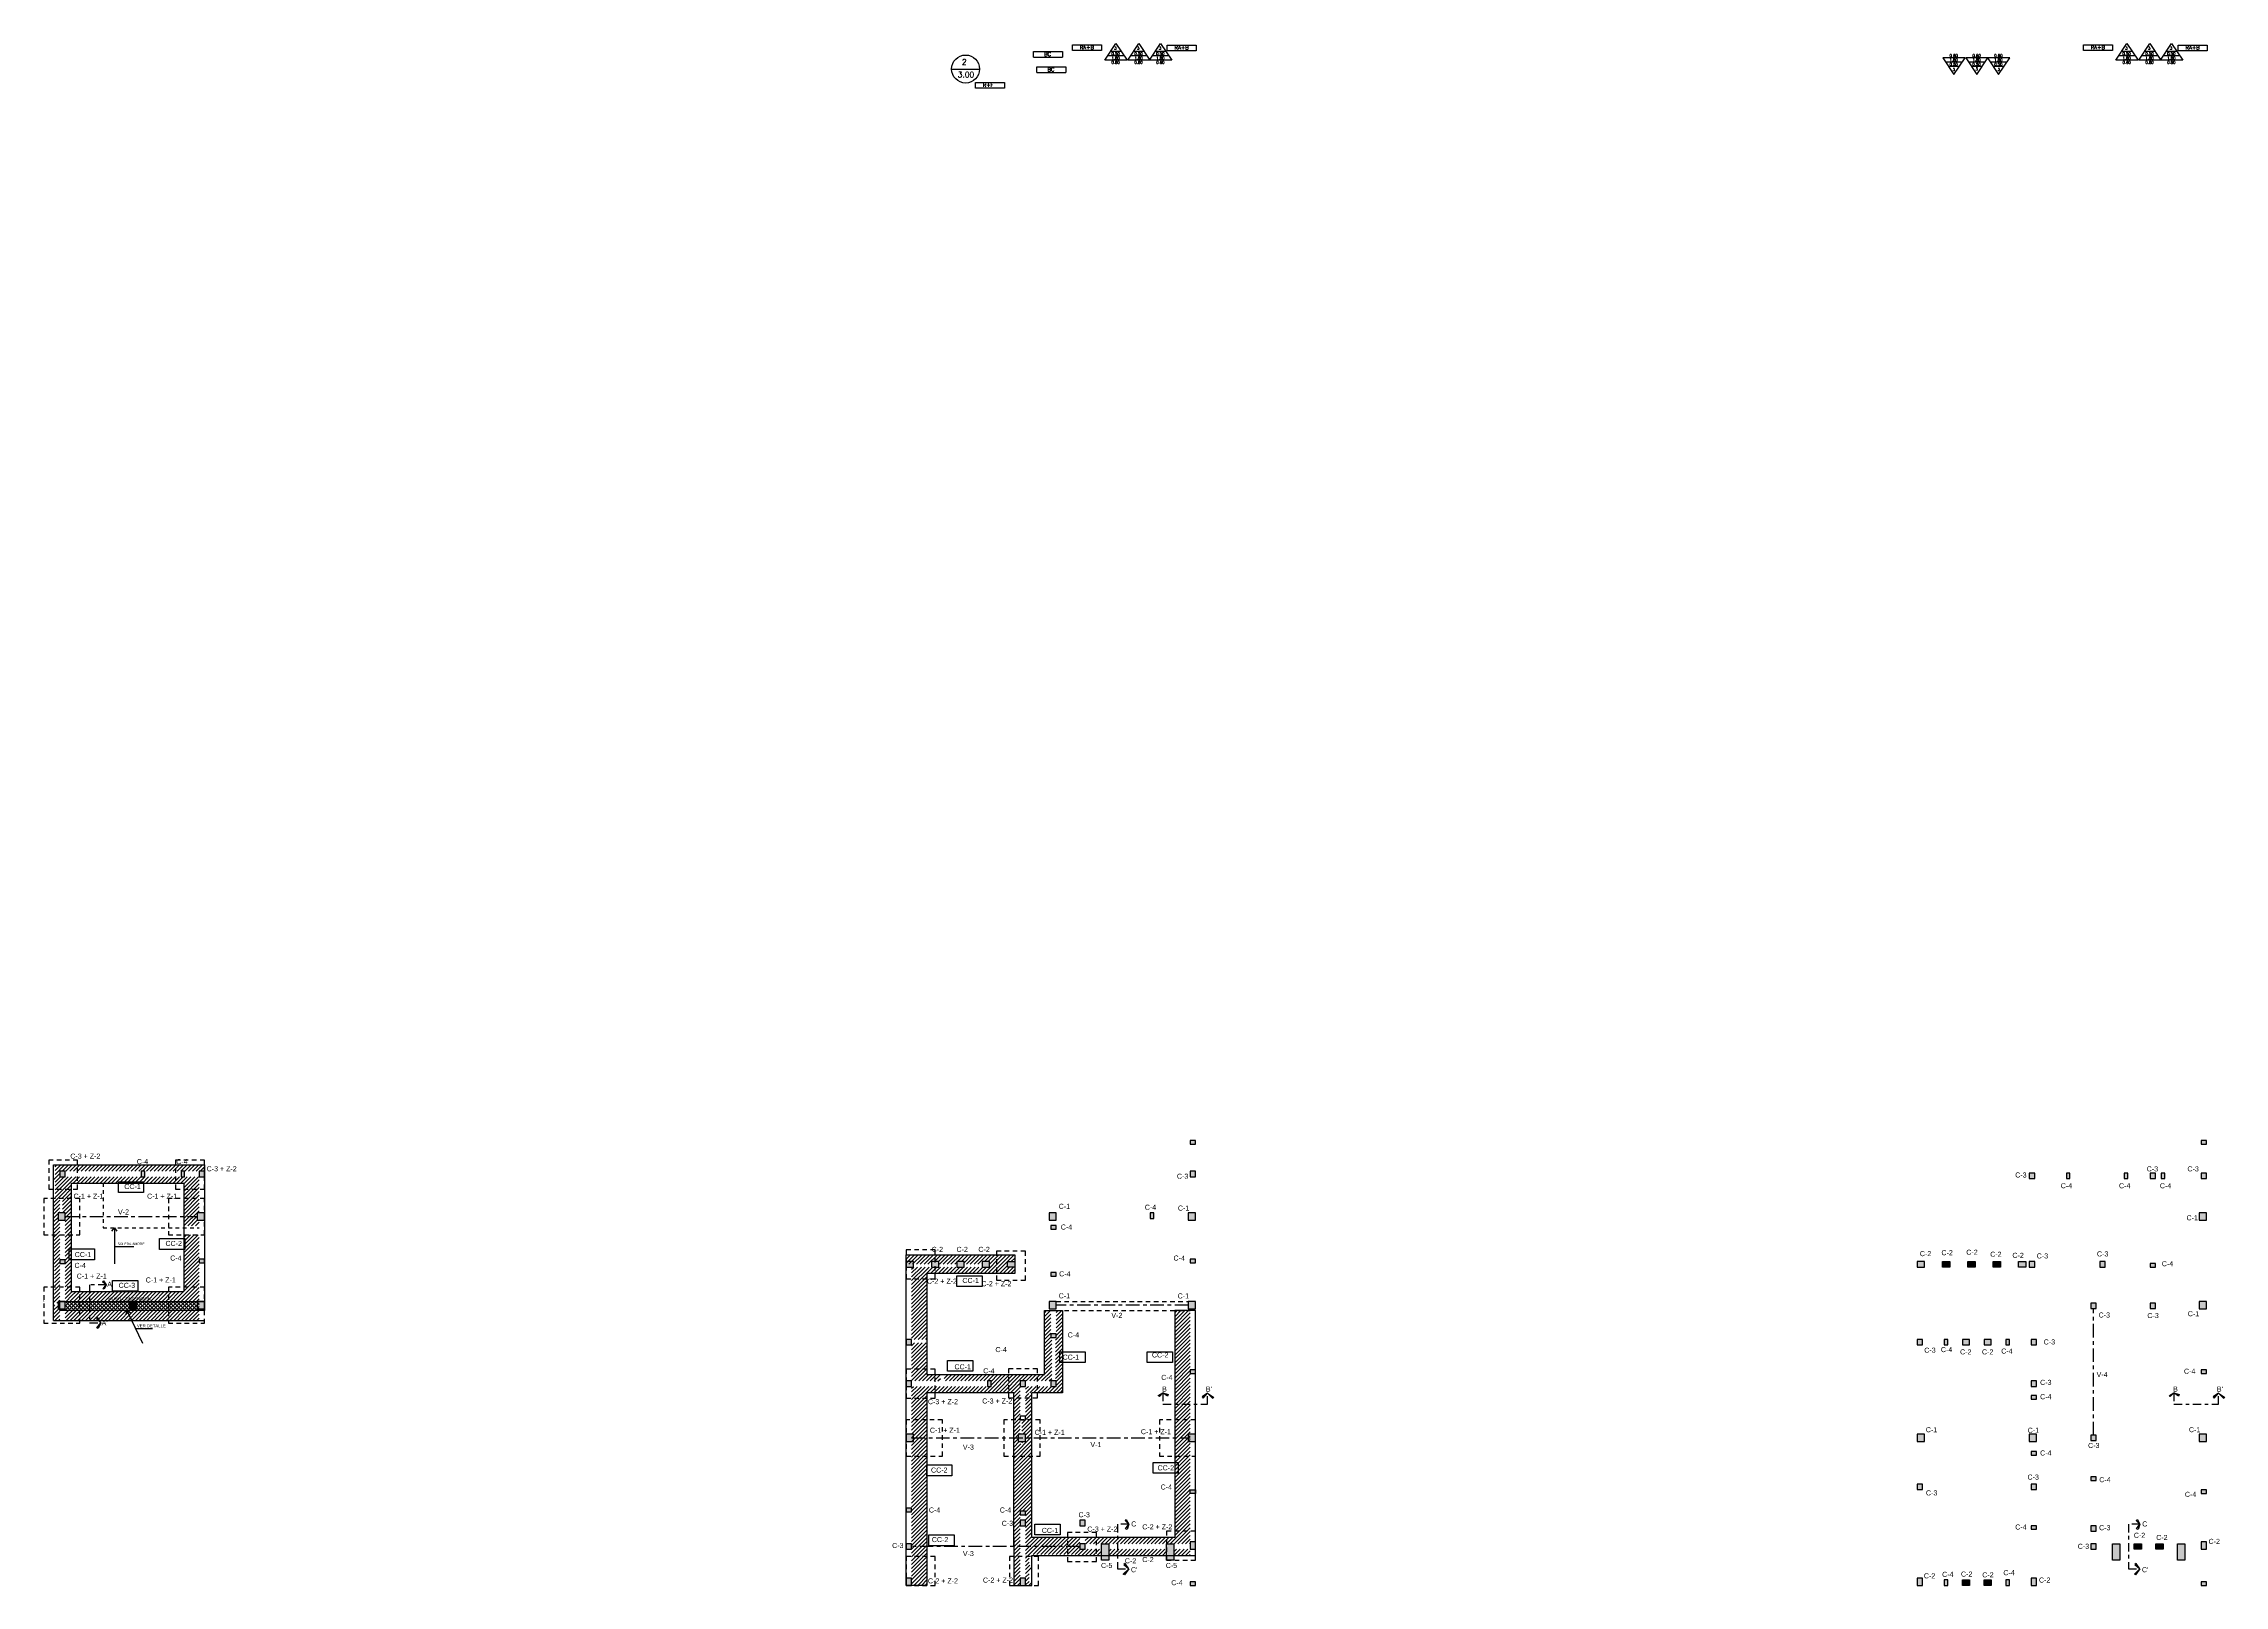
# Model space of a CAD drawing. Header units: inches. Extents: x -9 to 337, y -247 to 209.
# Drawn here: x 5.1 to 65.4, y -70 to -27.4 of the extents above; entities that cross this region are included whole.
import ezdxf
from ezdxf.enums import TextEntityAlignment as Align

# ---------------------------------------------------------------- set-up
doc = ezdxf.new("R2010")
doc.units = ezdxf.units.IN
doc.header["$MEASUREMENT"] = 0
doc.linetypes.add('CENTER2', pattern=[1.125, 0.75, -0.125, 0.125, -0.125])
doc.linetypes.add('DASHED2', pattern=[0.375, 0.25, -0.125])
doc.layers.add('ACABAD_LOCALS', color=1, linetype='Continuous')
doc.layers.add('TEXTS', color=1, linetype='Continuous')
doc.styles.add('MONOTXT4', font='monotxt4.shx')
doc.styles.add('NT_75', font='romans.shx', dxfattribs={"height": 0.152})
doc.styles.get("Standard").update_dxf_attribs({"font": 'arial.ttf'})
doc.dimstyles.new('E100', dxfattribs={"dimtxt": 0.15, "dimasz": 0.2, "dimexe": 0.15, "dimexo": 0.02, "dimgap": 0.09, "dimtad": 1, "dimzin": 0, "dimdsep": 46, "dimtxsty": 'MONOTXT4', "dimblk": 'DOTSMALL', "dimcen": 0.01, "dimdle": 0.15, "dimclrd": 1, "dimclre": 1, "dimclrt": 2, "dimadec": 0, "dimazin": 0, "dimtfac": 1, "dimtofl": 0, "dimtmove": 1, "dimatfit": 1, "dimldrblk": 'OPEN90', "dimfxl": 1, "dimtolj": 1, "dimtzin": 0, "dimarcsym": 0})

# ---------------------------------------------------------------- blocks, each defined once
blk = doc.blocks.new('_DotSmall')
at = {"color": 0, "linetype": 'ByBlock', "const_width": 0.5}
blk.add_lwpolyline([(-0.0625, 0, 1), (0.0625, 0, 1)], format="xyb", close=True, dxfattribs=at)

msp = doc.modelspace()

# ---------------------------------------------------------------- hatches: boundary and pattern name
h = msp.add_hatch(color=256)
h.dxf.hatch_style = 1
h.paths.add_polyline_path([(29.169, -61.04), (28.969, -61.04), (28.969, -61.19), (29.169, -61.19)])
h.paths.add_polyline_path([(31.769, -61.04), (31.969, -61.04), (31.969, -61.19), (31.769, -61.19)])
h.paths.add_polyline_path([(32.919, -59.895), (33.119, -59.895), (33.119, -59.695), (32.919, -59.695)])
h.paths.add_polyline_path([(32.969, -60.145), (33.119, -60.145), (33.119, -60.045), (32.969, -60.045)])
h.paths.add_polyline_path([(35.819, -59.845), (35.819, -59.695), (35.719, -59.695), (35.719, -59.845)])
h.paths.add_polyline_path([(36.769, -59.895), (36.969, -59.895), (36.969, -59.695), (36.769, -59.695)])
h.paths.add_polyline_path([(36.819, -58.695), (36.969, -58.695), (36.969, -58.545), (36.819, -58.545)])
h.paths.add_polyline_path([(36.819, -57.695), (36.819, -57.795), (36.969, -57.795), (36.969, -57.695)])
h.paths.add_polyline_path([(36.819, -61.07), (36.969, -61.07), (36.969, -60.97), (36.819, -60.97)])
h.paths.add_polyline_path([(36.769, -62.345), (36.969, -62.345), (36.969, -62.145), (36.769, -62.145)])
h.paths.add_polyline_path([(32.969, -61.445), (33.119, -61.445), (33.119, -61.345), (32.969, -61.345)])
h.paths.add_polyline_path([(32.919, -62.345), (33.119, -62.345), (33.119, -62.145), (32.919, -62.145)])
h.paths.add_polyline_path([(32.969, -63.14), (33.119, -63.14), (33.119, -63.04), (32.969, -63.04)])
h.paths.add_polyline_path([(36.819, -64.13), (36.969, -64.13), (36.969, -64.03), (36.819, -64.03)])
h.paths.add_polyline_path([(28.969, -63.34), (29.119, -63.34), (29.119, -63.19), (28.969, -63.19)])
h.paths.add_polyline_path([(28.969, -64.49), (29.119, -64.49), (29.119, -64.34), (28.969, -64.34)])
h.paths.add_polyline_path([(31.219, -64.34), (31.219, -64.49), (31.319, -64.49), (31.319, -64.34)])
h.paths.add_polyline_path([(32.119, -64.49), (32.269, -64.49), (32.269, -64.34), (32.119, -64.34)])
h.paths.add_polyline_path([(32.969, -64.49), (33.119, -64.49), (33.119, -64.34), (32.969, -64.34)])
h.paths.add_polyline_path([(28.969, -66.015), (29.169, -66.015), (29.169, -65.815), (28.969, -65.815)])
h.paths.add_polyline_path([(32.069, -66.015), (32.269, -66.015), (32.269, -65.815), (32.069, -65.815)])
h.paths.add_polyline_path([(36.769, -66.015), (36.969, -66.015), (36.969, -65.815), (36.769, -65.815)])
h.paths.add_polyline_path([(36.819, -67.352), (36.969, -67.352), (36.969, -67.452), (36.819, -67.452)])
h.paths.add_polyline_path([(32.119, -68.04), (32.269, -68.04), (32.269, -67.94), (32.119, -67.94)])
h.paths.add_polyline_path([(32.119, -68.34), (32.269, -68.34), (32.269, -68.19), (32.119, -68.19)])
h.paths.add_polyline_path([(33.769, -68.34), (33.919, -68.34), (33.919, -68.19), (33.769, -68.19)])
h.paths.add_polyline_path([(33.769, -68.99), (33.919, -68.99), (33.919, -68.84), (33.769, -68.84)])
h.paths.add_polyline_path([(34.569, -69.29), (34.369, -69.29), (34.369, -68.84), (34.569, -68.84)])
h.paths.add_polyline_path([(36.369, -69.29), (36.169, -69.29), (36.169, -68.84), (36.369, -68.84)])
h.paths.add_polyline_path([(36.819, -68.99), (36.969, -68.99), (36.969, -68.79), (36.819, -68.79)])
h.paths.add_polyline_path([(36.819, -69.99), (36.969, -69.99), (36.969, -69.89), (36.819, -69.89)])
h.paths.add_polyline_path([(32.119, -69.99), (32.269, -69.99), (32.269, -69.79), (32.119, -69.79)])
h.paths.add_polyline_path([(28.969, -69.99), (29.119, -69.99), (29.119, -69.79), (28.969, -69.79)])
h.paths.add_polyline_path([(28.969, -68.99), (29.119, -68.99), (29.119, -68.84), (28.969, -68.84)])
h.paths.add_polyline_path([(28.969, -67.956), (29.119, -67.956), (29.119, -67.856), (28.969, -67.856)])
h = msp.add_hatch(color=256)
h.dxf.hatch_style = 1
h.paths.add_polyline_path([(60.026, -58.745), (60.176, -58.745), (60.176, -58.595), (60.026, -58.595)])
h.paths.add_polyline_path([(61.051, -58.745), (61.151, -58.745), (61.151, -58.595), (61.051, -58.595)])
h.paths.add_polyline_path([(62.651, -58.745), (62.751, -58.745), (62.751, -58.595), (62.651, -58.595)])
h.paths.add_polyline_path([(63.367, -58.745), (63.517, -58.745), (63.517, -58.595), (63.367, -58.595)])
h.paths.add_polyline_path([(63.676, -58.745), (63.776, -58.745), (63.776, -58.595), (63.676, -58.595)])
h.paths.add_polyline_path([(64.776, -58.745), (64.926, -58.745), (64.926, -58.595), (64.776, -58.595)])
h.paths.add_polyline_path([(64.726, -59.895), (64.926, -59.895), (64.926, -59.695), (64.726, -59.695)])
h.paths.add_polyline_path([(64.776, -57.695), (64.776, -57.795), (64.926, -57.795), (64.926, -57.695)])
h.paths.add_polyline_path([(60.026, -61.19), (60.176, -61.19), (60.176, -61.04), (60.026, -61.04)])
h.paths.add_polyline_path([(59.726, -61.04), (59.926, -61.04), (59.926, -61.19), (59.726, -61.19)])
h.paths.add_polyline_path([(61.976, -61.19), (62.126, -61.19), (62.126, -61.04), (61.976, -61.04)])
h.paths.add_polyline_path([(63.517, -61.19), (63.517, -61.09), (63.367, -61.09), (63.367, -61.19)])
h.paths.add_polyline_path([(64.726, -62.345), (64.926, -62.345), (64.926, -62.145), (64.726, -62.145)])
h.paths.add_polyline_path([(63.367, -62.34), (63.517, -62.34), (63.517, -62.19), (63.367, -62.19)])
h.paths.add_polyline_path([(61.726, -62.34), (61.876, -62.34), (61.876, -62.19), (61.726, -62.19)])
h.paths.add_polyline_path([(64.926, -64.13), (64.926, -64.03), (64.776, -64.03), (64.776, -64.13)])
h.paths.add_polyline_path([(64.726, -66.015), (64.926, -66.015), (64.926, -65.815), (64.726, -65.815)])
h.paths.add_polyline_path([(61.726, -65.99), (61.876, -65.99), (61.876, -65.84), (61.726, -65.84)])
h.paths.add_polyline_path([(60.026, -66.015), (60.226, -66.015), (60.226, -65.815), (60.026, -65.815)])
h.paths.add_polyline_path([(60.226, -66.39), (60.226, -66.29), (60.076, -66.29), (60.076, -66.39)])
h.paths.add_polyline_path([(56.926, -66.015), (57.126, -66.015), (57.126, -65.815), (56.926, -65.815)])
h.paths.add_polyline_path([(60.226, -64.84), (60.226, -64.74), (60.076, -64.74), (60.076, -64.84)])
h.paths.add_polyline_path([(60.076, -64.49), (60.226, -64.49), (60.226, -64.34), (60.076, -64.34)])
h.paths.add_polyline_path([(60.076, -63.34), (60.226, -63.34), (60.226, -63.19), (60.076, -63.19)])
h.paths.add_polyline_path([(59.376, -63.34), (59.476, -63.34), (59.476, -63.19), (59.376, -63.19)])
h.paths.add_polyline_path([(58.976, -63.19), (58.776, -63.19), (58.776, -63.34), (58.976, -63.34)])
h.paths.add_polyline_path([(58.376, -63.19), (58.176, -63.19), (58.176, -63.34), (58.376, -63.34)])
h.paths.add_polyline_path([(57.676, -63.34), (57.776, -63.34), (57.776, -63.19), (57.676, -63.19)])
h.paths.add_polyline_path([(56.926, -63.34), (57.076, -63.34), (57.076, -63.19), (56.926, -63.19)])
h.paths.add_polyline_path([(57.126, -61.04), (56.926, -61.04), (56.926, -61.19), (57.126, -61.19)])
h.paths.add_polyline_path([(56.926, -67.34), (57.076, -67.34), (57.076, -67.19), (56.926, -67.19)])
h.paths.add_polyline_path([(60.076, -67.34), (60.226, -67.34), (60.226, -67.19), (60.076, -67.19)])
h.paths.add_polyline_path([(61.876, -67.09), (61.876, -66.99), (61.726, -66.99), (61.726, -67.09)])
h.paths.add_polyline_path([(60.226, -68.44), (60.226, -68.34), (60.076, -68.34), (60.076, -68.44)])
h.paths.add_polyline_path([(61.726, -68.49), (61.876, -68.49), (61.876, -68.34), (61.726, -68.34)])
h.paths.add_polyline_path([(56.926, -69.99), (57.076, -69.99), (57.076, -69.79), (56.926, -69.79)])
h.paths.add_polyline_path([(57.676, -69.99), (57.776, -69.99), (57.776, -69.84), (57.676, -69.84)])
h.paths.add_polyline_path([(59.376, -69.99), (59.476, -69.99), (59.476, -69.84), (59.376, -69.84)])
h.paths.add_polyline_path([(60.076, -69.99), (60.226, -69.99), (60.226, -69.79), (60.076, -69.79)])
h.paths.add_polyline_path([(61.726, -68.99), (61.876, -68.99), (61.876, -68.84), (61.726, -68.84)])
h.paths.add_polyline_path([(62.526, -69.29), (62.326, -69.29), (62.326, -68.84), (62.526, -68.84)])
h.paths.add_polyline_path([(64.326, -69.29), (64.126, -69.29), (64.126, -68.84), (64.326, -68.84)])
h.paths.add_polyline_path([(64.926, -69.99), (64.926, -69.89), (64.776, -69.89), (64.776, -69.99)])
h.paths.add_polyline_path([(64.776, -68.99), (64.926, -68.99), (64.926, -68.79), (64.776, -68.79)])
h.paths.add_polyline_path([(64.926, -67.452), (64.926, -67.352), (64.776, -67.352), (64.776, -67.452)])
h = msp.add_hatch()
h.set_pattern_fill('ANSI31', color=8, scale=0.6)
h.paths.add_polyline_path([(5.641, -58.695), (5.566, -58.695), (5.566, -59.296), (5.641, -59.296)])
h.paths.add_polyline_path([(5.891, -60.296), (5.716, -60.296), (5.716, -60.995), (5.716, -62.144), (5.891, -62.144)])
h.paths.add_polyline_path([(5.891, -59.795), (5.716, -59.795), (5.716, -60.296), (5.891, -60.296)])
h.paths.add_polyline_path([(5.891, -59.296), (5.641, -59.296), (5.641, -59.695), (5.716, -59.695), (5.716, -59.795), (5.891, -59.795)])
h.paths.add_polyline_path([(5.891, -58.87), (8.991, -58.87), (8.991, -59.296), (9.416, -59.296), (9.416, -58.695), (8.916, -58.695), (7.916, -58.695), (5.641, -58.695), (5.641, -59.296), (5.891, -59.296)])
h.paths.add_polyline_path([(9.416, -59.296), (8.991, -59.296), (8.991, -59.795), (9.366, -59.795), (9.366, -59.695), (9.416, -59.695)])
h.paths.add_polyline_path([(9.366, -59.795), (8.991, -59.795), (8.991, -60.052), (9.416, -60.052), (9.416, -59.895), (9.366, -59.895)])
h.paths.add_polyline_path([(9.416, -60.296), (8.991, -60.296), (8.991, -62.144), (9.416, -62.144)])
h.paths.add_polyline_path([(9.566, -58.37), (9.416, -58.37), (9.416, -58.545), (9.566, -58.545)])
h.paths.add_polyline_path([(9.416, -58.37), (5.641, -58.37), (5.641, -58.545), (7.916, -58.545), (8.916, -58.545), (9.416, -58.545)])
h.paths.add_polyline_path([(5.641, -58.37), (5.566, -58.37), (5.566, -58.545), (5.641, -58.545)])
h.paths.add_polyline_path([(5.566, -58.37), (5.435, -58.37), (5.435, -58.707), (5.391, -58.707), (5.391, -58.807), (5.435, -58.807), (5.435, -59.296), (5.566, -59.296), (5.566, -58.695), (5.566, -58.545)])
h.paths.add_polyline_path([(5.566, -59.296), (5.435, -59.296), (5.435, -59.307), (5.391, -59.307), (5.391, -59.407), (5.435, -59.407), (5.435, -59.907), (5.391, -59.907), (5.391, -60.14), (5.566, -60.14), (5.566, -59.895), (5.516, -59.895), (5.516, -59.695), (5.566, -59.695)])
h.paths.add_polyline_path([(5.435, -59.407), (5.391, -59.407), (5.391, -59.907), (5.435, -59.907)], flags=17)
h.paths.add_polyline_path([(5.566, -60.14), (5.391, -60.14), (5.391, -60.296), (5.566, -60.296)])
h.paths.add_polyline_path([(5.566, -60.296), (5.391, -60.296), (5.391, -60.44), (5.566, -60.44)])
h.paths.add_polyline_path([(5.566, -60.44), (5.391, -60.44), (5.391, -60.74), (5.566, -60.74)])
h.paths.add_polyline_path([(5.566, -60.74), (5.391, -60.74), (5.391, -61.04), (5.566, -61.04), (5.566, -60.995)])
h.paths.add_polyline_path([(5.566, -61.04), (5.391, -61.04), (5.391, -61.19), (5.566, -61.19)])
h.paths.add_polyline_path([(5.566, -61.19), (5.416, -61.19), (5.416, -61.34), (5.566, -61.34)])
h.paths.add_polyline_path([(5.566, -61.34), (5.416, -61.34), (5.416, -61.64), (5.566, -61.64)])
h.paths.add_polyline_path([(5.566, -61.64), (5.416, -61.64), (5.416, -61.94), (5.566, -61.94)])
h.paths.add_polyline_path([(5.566, -61.94), (5.416, -61.94), (5.416, -62.19), (5.566, -62.19)])
h.paths.add_polyline_path([(5.119, -62.19), (5.119, -61.94), (5.116, -61.94), (5.116, -62.19)])
h.paths.add_polyline_path([(5.391, -61.94), (5.391, -62.19), (5.416, -62.19), (5.416, -61.94)])
h = msp.add_hatch(color=256)
h.dxf.hatch_style = 1
h.paths.add_polyline_path([(5.566, -58.695), (5.716, -58.695), (5.716, -58.545), (5.566, -58.545)])
h.paths.add_polyline_path([(7.816, -58.695), (7.916, -58.695), (7.916, -58.545), (7.816, -58.545)])
h.paths.add_polyline_path([(8.916, -58.695), (9.016, -58.695), (9.016, -58.545), (8.916, -58.545)])
h.paths.add_polyline_path([(9.416, -58.695), (9.566, -58.695), (9.566, -58.545), (9.416, -58.545)])
h.paths.add_polyline_path([(9.366, -59.895), (9.566, -59.895), (9.566, -59.695), (9.366, -59.695)])
h.paths.add_polyline_path([(5.516, -59.895), (5.716, -59.895), (5.716, -59.695), (5.516, -59.695)])
h.paths.add_polyline_path([(5.566, -60.995), (5.566, -61.095), (5.716, -61.095), (5.716, -60.995)])
h.paths.add_polyline_path([(9.416, -61.07), (9.566, -61.07), (9.566, -60.97), (9.416, -60.97)])
h.paths.add_polyline_path([(5.516, -62.345), (5.716, -62.345), (5.716, -62.145), (5.516, -62.145)])
h.paths.add_polyline_path([(9.366, -62.345), (9.566, -62.345), (9.566, -62.145), (9.366, -62.145)])
h = msp.add_hatch()
h.set_pattern_fill('ANSI31', color=8, scale=0.6)
h.paths.add_polyline_path([(29.786, -64.165), (29.544, -64.165), (29.544, -64.34), (29.919, -64.34)], flags=17)
h.paths.add_polyline_path([(29.919, -64.165), (29.786, -64.165), (29.919, -64.34)], flags=17)
h.paths.add_polyline_path([(33.119, -64.49), (33.056, -64.49), (33.056, -64.665), (33.119, -64.665)])
h.paths.add_polyline_path([(33.056, -64.49), (32.865, -64.49), (32.865, -64.665), (33.056, -64.665)])
h.paths.add_polyline_path([(32.865, -64.49), (32.799, -64.49), (32.799, -64.665), (32.865, -64.665)], flags=17)
h.paths.add_polyline_path([(32.799, -64.49), (32.607, -64.49), (32.607, -64.665), (32.799, -64.665)], flags=17)
h.paths.add_polyline_path([(32.607, -64.49), (32.534, -64.49), (32.534, -64.665), (32.607, -64.665)], flags=17)
h.paths.add_polyline_path([(32.534, -64.49), (32.343, -64.49), (32.343, -64.665), (32.534, -64.665)], flags=17)
h.paths.add_polyline_path([(32.343, -64.49), (32.269, -64.49), (32.269, -64.665), (32.343, -64.665)], flags=17)
h.paths.add_polyline_path([(31.969, -60.853), (31.537, -60.853, -0.069382), (31.413, -60.853), (28.969, -60.853), (28.969, -61.115), (29.669, -61.115), (29.669, -61.04), (29.869, -61.04), (29.869, -61.115), (30.369, -61.115), (30.369, -61.04), (30.569, -61.04), (30.569, -61.115), (31.069, -61.115), (31.069, -61.04), (31.269, -61.04), (31.269, -61.19), (31.769, -61.19), (31.769, -61.04), (31.969, -61.04)])
h.paths.add_polyline_path([(31.969, -61.19), (31.919, -61.19), (31.919, -61.365), (31.969, -61.365)])
h.paths.add_polyline_path([(31.919, -61.19), (31.619, -61.19), (31.619, -61.365), (31.919, -61.365)])
h.paths.add_polyline_path([(31.619, -61.19), (31.319, -61.19), (31.319, -61.365), (31.619, -61.365)])
h.paths.add_polyline_path([(31.319, -61.19), (31.019, -61.19), (31.019, -61.365), (31.319, -61.365)])
h.paths.add_polyline_path([(31.019, -61.19), (30.719, -61.19), (30.719, -61.365), (31.019, -61.365)])
h.paths.add_polyline_path([(30.719, -61.19), (30.419, -61.19), (30.419, -61.365), (30.719, -61.365)])
h.paths.add_polyline_path([(30.419, -61.19), (30.119, -61.19), (30.119, -61.365), (30.419, -61.365)])
h.paths.add_polyline_path([(30.119, -61.19), (29.119, -61.19), (29.544, -61.615), (29.544, -61.365), (30.119, -61.365)])
h.paths.add_polyline_path([(29.544, -61.615), (29.119, -61.19), (29.119, -62.19), (29.544, -62.19)])
h.paths.add_polyline_path([(29.544, -62.19), (29.119, -62.19), (29.119, -63.19), (29.544, -62.765)])
h.paths.add_polyline_path([(29.544, -62.765), (29.119, -63.19), (29.544, -63.19)], flags=17)
h.paths.add_polyline_path([(29.544, -63.29), (29.119, -63.29), (29.513, -63.805), (29.544, -63.766)])
h.paths.add_polyline_path([(29.513, -63.805), (29.119, -63.29), (29.119, -64.34)])
h.paths.add_polyline_path([(29.544, -63.846), (29.513, -63.805), (29.119, -64.34), (29.544, -64.34)])
h.paths.add_polyline_path([(29.544, -64.49), (29.119, -64.49), (29.119, -69.99), (29.544, -69.99)])
h.paths.add_polyline_path([(32.994, -63.14), (32.969, -63.14), (32.794, -63.14), (32.794, -64.165), (30.019, -64.165), (30.019, -64.34), (31.319, -64.34), (31.319, -64.49), (29.544, -64.49), (29.544, -64.665), (32.119, -64.665), (32.119, -64.34), (32.994, -64.34)])
h.paths.add_polyline_path([(33.294, -62.395), (33.119, -62.395), (33.119, -63.14), (33.094, -63.14), (33.094, -64.34), (33.119, -64.34), (33.119, -64.49), (33.119, -64.665), (33.294, -64.665)])
h.paths.add_polyline_path([(32.969, -62.395), (32.794, -62.395), (32.794, -62.54), (32.969, -62.54)])
h.paths.add_polyline_path([(32.969, -62.54), (32.794, -62.54), (32.794, -62.84), (32.969, -62.84)])
h.paths.add_polyline_path([(32.969, -62.84), (32.794, -62.84), (32.794, -63.14), (32.969, -63.14)])
h = msp.add_hatch(color=256)
h.dxf.hatch_style = 1
h.paths.add_polyline_path([(29.869, -61.04), (29.669, -61.04), (29.669, -61.19), (29.869, -61.19)])
h.paths.add_polyline_path([(30.569, -61.04), (30.369, -61.04), (30.369, -61.19), (30.569, -61.19)])
h.paths.add_polyline_path([(31.269, -61.04), (31.069, -61.04), (31.069, -61.19), (31.269, -61.19)])
h = msp.add_hatch(color=256)
h.dxf.hatch_style = 1
h.paths.add_polyline_path([(57.626, -61.04), (57.826, -61.04), (57.826, -61.19), (57.626, -61.19)])
h = msp.add_hatch(color=256)
h.dxf.hatch_style = 1
h.paths.add_polyline_path([(58.326, -61.04), (58.526, -61.04), (58.526, -61.19), (58.326, -61.19)])
h = msp.add_hatch(color=256)
h.dxf.hatch_style = 1
h.paths.add_polyline_path([(59.026, -61.04), (59.226, -61.04), (59.226, -61.19), (59.026, -61.19)])
h = msp.add_hatch()
h.set_pattern_fill('ANSI31', color=8, scale=0.6)
h.paths.add_polyline_path([(6.119, -61.869), (5.891, -61.869), (5.891, -62.144), (6.119, -62.144)])
h.paths.add_polyline_path([(6.386, -61.869), (6.119, -61.869), (6.119, -62.144), (6.386, -62.144)])
h.paths.add_polyline_path([(8.566, -61.869), (6.386, -61.869), (6.386, -62.144), (8.566, -62.144)])
h.paths.add_polyline_path([(8.991, -61.869), (8.566, -61.869), (8.566, -62.144), (8.991, -62.144)])
h.paths.add_polyline_path([(9.416, -62.394), (8.566, -62.394), (8.566, -62.669), (9.416, -62.669)])
h.paths.add_polyline_path([(8.566, -62.394), (6.386, -62.394), (6.386, -62.669), (6.628, -62.669), (6.574, -62.619), (6.613, -62.595), (6.658, -62.669), (8.566, -62.669)])
h.paths.add_polyline_path([(6.386, -62.394), (6.119, -62.394), (6.119, -62.669), (6.386, -62.669)])
h.paths.add_polyline_path([(6.119, -62.394), (5.716, -62.394), (5.716, -62.669), (6.119, -62.669)])
h.paths.add_polyline_path([(5.566, -62.54), (5.391, -62.54), (5.391, -62.669), (5.566, -62.669)])
h.paths.add_polyline_path([(5.566, -62.345), (5.516, -62.345), (5.516, -62.24), (5.391, -62.24), (5.391, -62.54), (5.566, -62.54)])
h.paths.add_polyline_path([(6.868, -62.158), (8.09, -62.158), (8.09, -61.985), (6.868, -61.985)], flags=9)
h.paths.add_polyline_path([(6.684, -62.878), (6.922, -62.878), (6.922, -62.59), (6.684, -62.59)], flags=9)
h = msp.add_hatch()
h.set_pattern_fill('ANSI37', color=1, scale=0.6)
h.paths.add_polyline_path([(9.416, -62.144), (5.716, -62.144), (5.716, -62.19), (5.716, -62.394), (9.416, -62.394)])
h = msp.add_hatch(color=256)
h.dxf.hatch_style = 1
h.paths.add_polyline_path([(7.488, -62.345), (7.688, -62.345), (7.688, -62.145), (7.488, -62.145)])
h = msp.add_hatch()
h.set_pattern_fill('ANSI31', color=8, scale=0.6)
h.paths.add_polyline_path([(32.319, -66.078), (32.019, -66.078), (32.019, -66.416), (32.319, -66.416)])
h.paths.add_polyline_path([(32.444, -64.69), (32.269, -64.69), (32.269, -65.416), (32.444, -65.416)])
h.paths.add_polyline_path([(32.119, -64.665), (31.944, -64.665), (31.944, -65.416), (32.119, -65.416)])
h.paths.add_polyline_path([(32.119, -65.416), (31.944, -65.416), (31.944, -65.915), (32.069, -65.915), (32.069, -65.815), (32.119, -65.815)])
h.paths.add_polyline_path([(32.444, -65.416), (32.269, -65.416), (32.269, -65.417), (32.169, -65.417), (32.169, -65.815), (32.269, -65.815), (32.269, -65.915), (32.444, -65.915)])
h.paths.add_polyline_path([(32.444, -65.915), (32.269, -65.915), (32.269, -66.015), (32.169, -66.015), (32.169, -66.078), (32.444, -66.078)])
h.paths.add_polyline_path([(32.119, -66.015), (32.069, -66.015), (32.069, -65.915), (31.944, -65.915), (31.944, -66.416), (32.019, -66.416), (32.019, -66.078), (32.119, -66.078)])
h.paths.add_polyline_path([(32.444, -66.078), (32.319, -66.078), (32.319, -66.416), (32.444, -66.416)])
h.paths.add_polyline_path([(32.119, -68.665), (31.944, -68.665), (31.944, -69.99), (32.119, -69.99)])
h.paths.add_polyline_path([(33.769, -68.665), (32.269, -68.665), (32.269, -68.99), (33.769, -68.99)])
h.paths.add_polyline_path([(33.769, -68.99), (32.269, -68.99), (32.269, -69.99), (32.444, -69.99), (32.444, -69.88), (32.369, -69.88), (32.369, -69.58), (32.444, -69.58), (32.444, -69.435), (32.369, -69.435), (32.369, -69.135), (33.669, -69.135), (33.669, -69.165), (33.769, -69.165)])
h.paths.add_polyline_path([(34.369, -68.99), (33.769, -68.99), (33.769, -69.165), (34.369, -69.165)])
h.paths.add_polyline_path([(36.819, -62.395), (36.394, -62.395), (36.394, -68.665), (33.919, -68.665), (33.919, -68.84), (34.569, -68.84), (34.969, -68.84), (35.169, -68.84), (35.569, -68.84), (35.769, -68.84), (36.169, -68.84), (36.819, -68.84)])
h.paths.add_polyline_path([(36.169, -68.99), (35.769, -68.99), (35.569, -68.99), (35.169, -68.99), (34.969, -68.99), (34.569, -68.99), (34.569, -69.165), (36.169, -69.165)])
h.paths.add_polyline_path([(36.819, -68.99), (36.369, -68.99), (36.369, -69.165), (36.819, -69.165)])
h.paths.add_polyline_path([(32.119, -67.94), (32.269, -67.94), (32.269, -68.665), (32.444, -68.665), (32.444, -66.416), (31.944, -66.416), (31.944, -68.665), (32.119, -68.665)])
h = msp.add_hatch(color=256)
h.dxf.hatch_style = 1
h.paths.add_polyline_path([(62.926, -68.84), (63.126, -68.84), (63.126, -68.99), (62.926, -68.99)])
h = msp.add_hatch(color=256)
h.dxf.hatch_style = 1
h.paths.add_polyline_path([(63.526, -68.84), (63.726, -68.84), (63.726, -68.99), (63.526, -68.99)])
h = msp.add_hatch(color=256)
h.dxf.hatch_style = 1
h.paths.add_polyline_path([(58.176, -69.84), (58.376, -69.84), (58.376, -69.99), (58.176, -69.99)])
h = msp.add_hatch(color=256)
h.dxf.hatch_style = 1
h.paths.add_polyline_path([(58.776, -69.84), (58.976, -69.84), (58.976, -69.99), (58.776, -69.99)])

# ---------------------------------------------------------------- linework, layer by layer
at = {"color": 6, "linetype": 'CENTER2', "ltscale": 0.5}
for p, q in [((5.716, -59.795), (9.366, -59.795)), ((36.769, -62.245), (33.119, -62.243)), ((61.801, -65.84), (61.801, -62.34)), ((29.119, -65.915), (36.819, -65.915))]:
    msp.add_line(p, q, dxfattribs=at)
at = {"color": 2}
for p, q in [((5.891, -61.869), (8.991, -61.869)), ((5.391, -62.669), (9.566, -62.669))]:
    msp.add_line(p, q, dxfattribs=at)
at = {"color": 8, "linetype": 'DASHED2', "ltscale": 0.5, "transparency": 33554585}
for p, q in [((33.119, -62.145), (36.769, -62.145)), ((33.119, -62.395), (36.819, -62.395))]:
    msp.add_line(p, q, dxfattribs=at)
at = {"color": 1}
for points in [[(33.564, -27.407), (34.366, -27.407), (34.366, -27.564), (33.564, -27.564)], [(36.186, -27.413), (36.987, -27.413), (36.987, -27.57), (36.186, -27.57)], [(61.521, -27.407), (62.323, -27.407), (62.323, -27.564), (61.521, -27.564)], [(64.143, -27.413), (64.945, -27.413), (64.945, -27.57), (64.143, -27.57)], [(30.886, -28.445), (31.687, -28.445), (31.687, -28.602), (30.886, -28.602)], [(7.88, -59.135), (7.182, -59.135), (7.182, -58.835), (7.88, -58.835)], [(6.52, -60.991), (5.821, -60.991), (5.821, -60.692), (6.52, -60.692)], [(9.017, -60.702), (8.319, -60.702), (8.319, -60.403), (9.017, -60.403)], [(31.067, -61.73), (30.369, -61.73), (30.369, -61.431), (31.067, -61.431)], [(7.722, -61.861), (7.023, -61.861), (7.023, -61.562), (7.722, -61.562)], [(30.809, -64.07), (30.11, -64.07), (30.11, -63.771), (30.809, -63.771)], [(33.919, -63.83), (33.221, -63.83), (33.221, -63.531), (33.919, -63.531)], [(36.333, -63.83), (35.634, -63.83), (35.634, -63.531), (36.333, -63.531)], [(30.235, -66.958), (29.537, -66.958), (29.537, -66.659), (30.235, -66.659)], [(36.494, -66.889), (35.795, -66.889), (35.795, -66.59), (36.494, -66.59)], [(30.297, -68.894), (29.599, -68.894), (29.599, -68.595), (30.297, -68.595)], [(33.224, -68.593), (32.525, -68.593), (32.525, -68.294), (33.224, -68.294)]]:
    msp.add_lwpolyline(points, close=True, dxfattribs=at)
at = {"color": 5}
for points in [[(36.819, -57.695), (36.819, -57.795), (36.969, -57.795), (36.969, -57.695)], [(64.776, -57.695), (64.776, -57.795), (64.926, -57.795), (64.926, -57.695)], [(5.566, -58.695), (5.716, -58.695), (5.716, -58.545), (5.566, -58.545)], [(7.816, -58.695), (7.916, -58.695), (7.916, -58.545), (7.816, -58.545)], [(8.916, -58.695), (9.016, -58.695), (9.016, -58.545), (8.916, -58.545)], [(9.416, -58.695), (9.566, -58.695), (9.566, -58.545), (9.416, -58.545)], [(36.819, -58.695), (36.969, -58.695), (36.969, -58.545), (36.819, -58.545)], [(60.026, -58.745), (60.176, -58.745), (60.176, -58.595), (60.026, -58.595)], [(61.051, -58.745), (61.151, -58.745), (61.151, -58.595), (61.051, -58.595)], [(62.651, -58.745), (62.751, -58.745), (62.751, -58.595), (62.651, -58.595)], [(63.367, -58.745), (63.517, -58.745), (63.517, -58.595), (63.367, -58.595)], [(63.676, -58.745), (63.776, -58.745), (63.776, -58.595), (63.676, -58.595)], [(64.776, -58.745), (64.926, -58.745), (64.926, -58.595), (64.776, -58.595)], [(5.516, -59.895), (5.716, -59.895), (5.716, -59.695), (5.516, -59.695)], [(9.366, -59.895), (9.566, -59.895), (9.566, -59.695), (9.366, -59.695)], [(32.919, -59.895), (33.119, -59.895), (33.119, -59.695), (32.919, -59.695)], [(35.819, -59.845), (35.819, -59.695), (35.719, -59.695), (35.719, -59.845)], [(36.769, -59.895), (36.969, -59.895), (36.969, -59.695), (36.769, -59.695)], [(64.726, -59.895), (64.926, -59.895), (64.926, -59.695), (64.726, -59.695)], [(32.969, -60.145), (33.119, -60.145), (33.119, -60.045), (32.969, -60.045)], [(5.566, -60.995), (5.566, -61.095), (5.716, -61.095), (5.716, -60.995)], [(9.416, -61.07), (9.566, -61.07), (9.566, -60.97), (9.416, -60.97)], [(29.169, -61.04), (28.969, -61.04), (28.969, -61.19), (29.169, -61.19)], [(29.869, -61.04), (29.669, -61.04), (29.669, -61.19), (29.869, -61.19)], [(30.569, -61.04), (30.369, -61.04), (30.369, -61.19), (30.569, -61.19)], [(31.269, -61.04), (31.069, -61.04), (31.069, -61.19), (31.269, -61.19)], [(31.769, -61.04), (31.969, -61.04), (31.969, -61.19), (31.769, -61.19)], [(32.969, -61.445), (33.119, -61.445), (33.119, -61.345), (32.969, -61.345)], [(36.819, -61.07), (36.969, -61.07), (36.969, -60.97), (36.819, -60.97)], [(57.126, -61.04), (56.926, -61.04), (56.926, -61.19), (57.126, -61.19)], [(59.726, -61.04), (59.926, -61.04), (59.926, -61.19), (59.726, -61.19)], [(60.026, -61.19), (60.176, -61.19), (60.176, -61.04), (60.026, -61.04)], [(61.976, -61.19), (62.126, -61.19), (62.126, -61.04), (61.976, -61.04)], [(63.517, -61.19), (63.517, -61.09), (63.367, -61.09), (63.367, -61.19)], [(5.516, -62.345), (5.716, -62.345), (5.716, -62.145), (5.516, -62.145)], [(7.488, -62.345), (7.688, -62.345), (7.688, -62.145), (7.488, -62.145)], [(9.366, -62.345), (9.566, -62.345), (9.566, -62.145), (9.366, -62.145)], [(32.919, -62.345), (33.119, -62.345), (33.119, -62.145), (32.919, -62.145)], [(36.769, -62.345), (36.969, -62.345), (36.969, -62.145), (36.769, -62.145)], [(61.726, -62.34), (61.876, -62.34), (61.876, -62.19), (61.726, -62.19)], [(63.367, -62.34), (63.517, -62.34), (63.517, -62.19), (63.367, -62.19)], [(64.726, -62.345), (64.926, -62.345), (64.926, -62.145), (64.726, -62.145)], [(28.969, -63.34), (29.119, -63.34), (29.119, -63.19), (28.969, -63.19)], [(32.969, -63.14), (33.119, -63.14), (33.119, -63.04), (32.969, -63.04)], [(56.926, -63.34), (57.076, -63.34), (57.076, -63.19), (56.926, -63.19)], [(57.676, -63.34), (57.776, -63.34), (57.776, -63.19), (57.676, -63.19)], [(58.376, -63.19), (58.176, -63.19), (58.176, -63.34), (58.376, -63.34)], [(58.976, -63.19), (58.776, -63.19), (58.776, -63.34), (58.976, -63.34)], [(59.376, -63.34), (59.476, -63.34), (59.476, -63.19), (59.376, -63.19)], [(60.076, -63.34), (60.226, -63.34), (60.226, -63.19), (60.076, -63.19)], [(28.969, -64.49), (29.119, -64.49), (29.119, -64.34), (28.969, -64.34)], [(31.219, -64.34), (31.219, -64.49), (31.319, -64.49), (31.319, -64.34)], [(32.119, -64.49), (32.269, -64.49), (32.269, -64.34), (32.119, -64.34)], [(32.969, -64.49), (33.119, -64.49), (33.119, -64.34), (32.969, -64.34)], [(36.819, -64.13), (36.969, -64.13), (36.969, -64.03), (36.819, -64.03)], [(60.076, -64.49), (60.226, -64.49), (60.226, -64.34), (60.076, -64.34)], [(64.926, -64.13), (64.926, -64.03), (64.776, -64.03), (64.776, -64.13)], [(60.226, -64.84), (60.226, -64.74), (60.076, -64.74), (60.076, -64.84)], [(32.119, -65.416), (32.269, -65.416), (32.269, -65.316), (32.119, -65.316)], [(28.969, -66.015), (29.169, -66.015), (29.169, -65.815), (28.969, -65.815)], [(32.069, -66.015), (32.269, -66.015), (32.269, -65.815), (32.069, -65.815)], [(36.769, -66.015), (36.969, -66.015), (36.969, -65.815), (36.769, -65.815)], [(56.926, -66.015), (57.126, -66.015), (57.126, -65.815), (56.926, -65.815)], [(60.026, -66.015), (60.226, -66.015), (60.226, -65.815), (60.026, -65.815)], [(60.226, -66.39), (60.226, -66.29), (60.076, -66.29), (60.076, -66.39)], [(61.726, -65.99), (61.876, -65.99), (61.876, -65.84), (61.726, -65.84)], [(64.726, -66.015), (64.926, -66.015), (64.926, -65.815), (64.726, -65.815)], [(36.819, -67.352), (36.969, -67.352), (36.969, -67.452), (36.819, -67.452)], [(56.926, -67.34), (57.076, -67.34), (57.076, -67.19), (56.926, -67.19)], [(60.076, -67.34), (60.226, -67.34), (60.226, -67.19), (60.076, -67.19)], [(61.876, -67.09), (61.876, -66.99), (61.726, -66.99), (61.726, -67.09)], [(64.926, -67.452), (64.926, -67.352), (64.776, -67.352), (64.776, -67.452)], [(28.969, -67.956), (29.119, -67.956), (29.119, -67.856), (28.969, -67.856)], [(32.119, -68.04), (32.269, -68.04), (32.269, -67.94), (32.119, -67.94)], [(32.119, -68.34), (32.269, -68.34), (32.269, -68.19), (32.119, -68.19)], [(33.769, -68.34), (33.919, -68.34), (33.919, -68.19), (33.769, -68.19)], [(60.226, -68.44), (60.226, -68.34), (60.076, -68.34), (60.076, -68.44)], [(61.726, -68.49), (61.876, -68.49), (61.876, -68.34), (61.726, -68.34)], [(28.969, -68.99), (29.119, -68.99), (29.119, -68.84), (28.969, -68.84)], [(33.769, -68.99), (33.919, -68.99), (33.919, -68.84), (33.769, -68.84)], [(34.569, -69.29), (34.369, -69.29), (34.369, -68.84), (34.569, -68.84)], [(36.369, -69.29), (36.169, -69.29), (36.169, -68.84), (36.369, -68.84)], [(36.819, -68.99), (36.969, -68.99), (36.969, -68.79), (36.819, -68.79)], [(61.726, -68.99), (61.876, -68.99), (61.876, -68.84), (61.726, -68.84)], [(62.526, -69.29), (62.326, -69.29), (62.326, -68.84), (62.526, -68.84)], [(64.326, -69.29), (64.126, -69.29), (64.126, -68.84), (64.326, -68.84)], [(64.776, -68.99), (64.926, -68.99), (64.926, -68.79), (64.776, -68.79)], [(28.969, -69.99), (29.119, -69.99), (29.119, -69.79), (28.969, -69.79)], [(32.119, -69.99), (32.269, -69.99), (32.269, -69.79), (32.119, -69.79)], [(36.819, -69.99), (36.969, -69.99), (36.969, -69.89), (36.819, -69.89)], [(56.926, -69.99), (57.076, -69.99), (57.076, -69.79), (56.926, -69.79)], [(57.676, -69.99), (57.776, -69.99), (57.776, -69.84), (57.676, -69.84)], [(59.376, -69.99), (59.476, -69.99), (59.476, -69.84), (59.376, -69.84)], [(60.076, -69.99), (60.226, -69.99), (60.226, -69.79), (60.076, -69.79)], [(64.926, -69.99), (64.926, -69.89), (64.776, -69.89), (64.776, -69.99)]]:
    msp.add_lwpolyline(points, close=True, dxfattribs=at)
at = {"color": 1, "linetype": 'DASHED2', "ltscale": 0.5}
for points in [[(5.257, -59.035), (6.057, -59.035), (6.057, -58.235), (5.257, -58.235)], [(8.766, -59.035), (9.566, -59.035), (9.566, -58.235), (8.766, -58.235)], [(5.119, -60.296), (6.119, -60.296), (6.119, -59.296), (5.119, -59.296)], [(8.566, -60.296), (9.566, -60.296), (9.566, -59.296), (8.566, -59.296)], [(28.969, -61.515), (29.769, -61.515), (29.769, -60.715), (28.969, -60.715)], [(31.466, -61.552), (32.266, -61.552), (32.266, -60.752), (31.466, -60.752)], [(5.119, -62.746), (6.119, -62.746), (6.119, -61.746), (5.119, -61.746)], [(8.566, -62.746), (9.566, -62.746), (9.566, -61.746), (8.566, -61.746)], [(28.969, -64.815), (29.769, -64.815), (29.769, -64.015), (28.969, -64.015)], [(31.798, -64.803), (32.598, -64.803), (32.598, -64.003), (31.798, -64.003)], [(28.969, -66.416), (29.969, -66.416), (29.969, -65.416), (28.969, -65.416)], [(31.672, -66.416), (32.672, -66.416), (32.672, -65.416), (31.672, -65.416)], [(35.969, -66.415), (36.969, -66.415), (36.969, -65.415), (35.969, -65.415)], [(33.429, -69.331), (34.229, -69.331), (34.229, -68.531), (33.429, -68.531)], [(36.169, -69.29), (36.969, -69.29), (36.969, -68.49), (36.169, -68.49)], [(28.969, -69.99), (29.769, -69.99), (29.769, -69.19), (28.969, -69.19)], [(31.83, -69.99), (32.63, -69.99), (32.63, -69.19), (31.83, -69.19)]]:
    msp.add_lwpolyline(points, close=True, dxfattribs=at)
at = {"color": 2}
for points in [[(5.391, -62.669), (5.391, -58.37), (9.566, -58.37), (9.566, -62.144)], [(5.891, -61.869), (5.891, -58.87), (8.991, -58.87), (8.991, -61.869)], [(28.969, -69.99), (28.969, -60.853), (31.969, -60.853), (31.969, -61.365), (29.544, -61.365), (29.544, -64.165)], [(29.544, -64.165), (32.794, -64.165), (32.794, -62.395), (33.294, -62.395), (33.294, -64.665), (32.444, -64.665)], [(31.944, -68.665), (31.944, -69.99), (32.444, -69.99), (32.444, -69.165), (36.969, -69.165), (36.969, -62.395), (36.394, -62.395), (36.394, -68.665), (32.444, -68.665)], [(29.544, -64.665), (29.544, -69.99), (28.969, -69.99)], [(31.944, -64.665), (29.544, -64.665)], [(31.944, -68.915), (31.944, -64.665)], [(32.444, -68.665), (32.444, -64.665)]]:
    msp.add_lwpolyline(points, dxfattribs=at)
at = {"color": 2, "linetype": 'DASHED2', "ltscale": 0.3}
msp.add_lwpolyline([(6.766, -58.87), (6.766, -60.103), (9.416, -60.103)], dxfattribs=at)
for points in [[(57.626, -61.04), (57.826, -61.04), (57.826, -61.19), (57.626, -61.19)], [(58.326, -61.04), (58.526, -61.04), (58.526, -61.19), (58.326, -61.19)], [(59.026, -61.04), (59.226, -61.04), (59.226, -61.19), (59.026, -61.19)], [(62.926, -68.84), (63.126, -68.84), (63.126, -68.99), (62.926, -68.99)], [(63.526, -68.84), (63.726, -68.84), (63.726, -68.99), (63.526, -68.99)], [(58.176, -69.84), (58.376, -69.84), (58.376, -69.99), (58.176, -69.99)], [(58.776, -69.84), (58.976, -69.84), (58.976, -69.99), (58.776, -69.99)]]:
    msp.add_lwpolyline(points, close=True)
at = {"color": 6, "linetype": 'CENTER2', "ltscale": 0.3}
for points in [[(6.849, -61.679), (6.742, -61.602), (6.77, -61.575), (6.849, -61.679), (6.792, -61.806), (6.759, -61.792), (6.849, -61.679), (6.386, -61.679), (6.386, -62.733), (6.697, -62.733), (6.627, -62.887), (6.591, -62.87), (6.697, -62.733), (6.613, -62.595), (6.574, -62.619), (6.697, -62.733)], [(36.069, -64.671), (35.969, -64.769), (35.941, -64.74), (36.069, -64.671), (36.212, -64.717), (36.199, -64.76), (36.069, -64.671), (36.069, -64.985), (37.298, -64.985), (37.298, -64.674), (37.464, -64.787), (37.447, -64.823), (37.298, -64.674), (37.155, -64.774), (37.179, -64.813), (37.298, -64.674)], [(64.026, -64.671), (63.926, -64.769), (63.899, -64.74), (64.026, -64.671), (64.17, -64.717), (64.156, -64.76), (64.026, -64.671), (64.026, -64.985), (65.256, -64.985), (65.256, -64.674), (65.421, -64.787), (65.405, -64.823), (65.256, -64.674), (65.112, -64.774), (65.136, -64.813), (65.256, -64.674)], [(35.126, -68.3), (35.028, -68.2), (35.056, -68.173), (35.126, -68.3), (35.079, -68.444), (35.037, -68.43), (35.126, -68.3), (34.812, -68.3), (34.812, -69.53), (35.123, -69.53), (35.01, -69.695), (34.973, -69.679), (35.123, -69.53), (35.022, -69.387), (34.983, -69.41), (35.123, -69.53)], [(63.083, -68.3), (62.985, -68.2), (63.014, -68.173), (63.083, -68.3), (63.037, -68.444), (62.994, -68.43), (63.083, -68.3), (62.769, -68.3), (62.769, -69.53), (63.08, -69.53), (62.967, -69.695), (62.931, -69.679), (63.08, -69.53), (62.98, -69.387), (62.941, -69.41), (63.08, -69.53)]]:
    msp.add_lwpolyline(points, dxfattribs=at)
at = {"color": 6}
msp.add_lwpolyline([(9.566, -62.394), (5.566, -62.394), (5.566, -62.144), (9.566, -62.144)], close=True, dxfattribs=at)
at = {"color": 6, "linetype": 'CENTER2', "ltscale": 0.5}
msp.add_lwpolyline([(33.769, -68.915), (29.119, -68.915)], dxfattribs=at)
at = {"layer": 'ACABAD_LOCALS', "color": 1}
for p, q in [((34.993, -27.709), (34.545, -27.709)), ((34.913, -27.589), (34.625, -27.589)), ((35.626, -27.709), (35.178, -27.709)), ((35.546, -27.589), (35.258, -27.589)), ((36.228, -27.709), (35.78, -27.709)), ((36.148, -27.589), (35.861, -27.589)), ((62.95, -27.709), (62.502, -27.709)), ((62.87, -27.589), (62.582, -27.589)), ((63.583, -27.709), (63.135, -27.709)), ((63.503, -27.589), (63.215, -27.589)), ((64.186, -27.709), (63.738, -27.709)), ((64.106, -27.589), (63.818, -27.589)), ((30.224, -28.076), (30.998, -28.076)), ((32.487, -27.748), (33.289, -27.748)), ((32.578, -28.176), (33.38, -28.176)), ((58.168, -27.889), (57.72, -27.889)), ((58.087, -28.009), (57.8, -28.009)), ((58.8, -27.889), (58.352, -27.889)), ((58.72, -28.009), (58.432, -28.009)), ((59.403, -27.889), (58.955, -27.889)), ((59.323, -28.009), (59.035, -28.009))]:
    msp.add_line(p, q, dxfattribs=at)
for points in [[(32.487, -27.748), (32.487, -27.587), (33.289, -27.587), (33.289, -27.748)], [(32.578, -28.176), (32.578, -28.015), (33.38, -28.015), (33.38, -28.176)]]:
    msp.add_lwpolyline(points, dxfattribs=at)
for points in [[(34.769, -27.374), (35.076, -27.833), (34.463, -27.833), (34.769, -27.374)], [(35.402, -27.374), (35.708, -27.833), (35.095, -27.833), (35.402, -27.374)], [(36.004, -27.374), (36.311, -27.833), (35.698, -27.833), (36.004, -27.374)], [(62.726, -27.374), (63.033, -27.833), (62.42, -27.833), (62.726, -27.374)], [(63.359, -27.374), (63.666, -27.833), (63.053, -27.833), (63.359, -27.374)], [(63.962, -27.374), (64.268, -27.833), (63.655, -27.833), (63.962, -27.374)], [(57.944, -28.224), (58.25, -27.766), (57.637, -27.766), (57.944, -28.224)], [(58.576, -28.224), (58.883, -27.766), (58.27, -27.766), (58.576, -28.224)], [(59.179, -28.224), (59.486, -27.766), (58.872, -27.766), (59.179, -28.224)]]:
    msp.add_lwpolyline(points, close=True, dxfattribs=at)
msp.add_circle((30.611, -28.076), 0.387, dxfattribs=at)

# ---------------------------------------------------------------- texts
at = {"color": 2, "attachment_point": 1}
for s, insert, char_height in [('C-3 + Z-2', (5.854, -58.055), 0.14), ('C-4', (7.692, -58.206), 0.14), ('C-4', (8.784, -58.206), 0.14), ('C-3 + Z-2', (9.624, -58.404), 0.14), ('C-3', (63.273, -58.407), 0.14), ('C-3', (64.399, -58.407), 0.14), ('CC-1', (7.347, -58.895), 0.14), ('C-3 ', (36.455, -58.611), 0.14), ('C-3', (59.636, -58.576), 0.14), ('C-4', (60.896, -58.874), 0.14), ('C-4', (62.507, -58.874), 0.14), ('C-4', (63.637, -58.874), 0.14), ('C-1 + Z-1', (5.942, -59.162), 0.14), ('V-2', (7.172, -59.6), 0.14), ('C-1 + Z-1', (7.977, -59.162), 0.14), ('C-1', (33.186, -59.442), 0.14), ('C-4', (35.567, -59.468), 0.14), ('C-1', (36.483, -59.491), 0.14), ('C-4', (33.244, -60.015), 0.14), ('C-1', (64.376, -59.758), 0.14), ('CC-1', (5.975, -60.775), 0.14), ('SOLERA AMRRE', (7.16, -60.518), 0.0672), ('CC-2', (8.485, -60.468), 0.14), ('C-4', (8.617, -60.872), 0.14), ('C-2', (29.673, -60.633), 0.14), ('C-2', (30.36, -60.633), 0.14), ('C-2', (30.965, -60.633), 0.14), ('C-4', (36.362, -60.872), 0.14), ('C-2', (57, -60.75), 0.14), ('C-2', (57.597, -60.724), 0.14), ('C-2', (58.284, -60.711), 0.14), ('C-2', (58.945, -60.767), 0.14), ('C-2', (59.559, -60.798), 0.14), ('C-3', (60.232, -60.813), 0.14), ('C-3', (61.897, -60.758), 0.14), ('C-4', (5.969, -61.075), 0.14), ('C-1 + Z-1', (6.031, -61.372), 0.14), ('C-1 + Z-1', (7.94, -61.478), 0.14), ('C-2 + Z-2', (29.543, -61.512), 0.14), ('CC-1', (30.523, -61.492), 0.14), ('C-4', (33.198, -61.308), 0.14), ('C-4', (63.691, -61.029), 0.14), ('A', (6.875, -61.595), 0.14), ('MURO CONTENCION', (6.898, -62.027), 0.084), ('CC-3', (7.189, -61.627), 0.14), ('C-2 + Z-2', (31.048, -61.581), 0.14), ('C-1', (33.186, -61.916), 0.14), ('C-1', (36.476, -61.919), 0.14), ("A'", (6.719, -62.662), 0.14), ('V-2', (34.642, -62.457), 0.14), ('C-3', (61.943, -62.447), 0.14), ('C-3', (63.291, -62.462), 0.14), ('C-1', (64.41, -62.412), 0.14), ('VER DETALLE', (7.697, -62.772), 0.084), ('C-4', (33.435, -62.997), 0.14), ('C-3', (60.425, -63.191), 0.14), ('CC-1', (30.303, -63.878), 0.14), ('C-4', (31.436, -63.402), 0.14), ('CC-1', (33.294, -63.612), 0.14), ('CC-2', (35.764, -63.55), 0.14), ('C-3', (57.122, -63.419), 0.14), ('C-4', (57.582, -63.403), 0.14), ('C-2', (58.112, -63.466), 0.14), ('C-2', (58.718, -63.466), 0.14), ('C-4', (59.25, -63.443), 0.14), ('C-4', (31.098, -63.989), 0.14), ('C-4', (36.022, -64.171), 0.14), ('B', (36.047, -64.494), 0.14), ("B'", (37.255, -64.494), 0.14), ('C-3', (60.325, -64.309), 0.14), ('V-4', (61.888, -64.092), 0.14), ('B', (64.004, -64.494), 0.14), ('C-4', (64.304, -64.001), 0.14), ("B'", (65.213, -64.494), 0.14), ('C-3 + Z-2', (29.57, -64.842), 0.14), ('C-3 + Z-2', (31.07, -64.823), 0.14), ('C-4', (60.325, -64.704), 0.14), ('C-1 + Z-1', (29.623, -65.631), 0.14), ('C-1 + Z-1', (32.521, -65.69), 0.14), ('C-1 + Z-1', (35.459, -65.671), 0.14), ('C-1', (57.165, -65.617), 0.14), ('C-1', (59.982, -65.632), 0.14), ('C-1', (64.441, -65.616), 0.14), ('V-3', (30.536, -66.098), 0.14), ('V-1', (34.063, -66.029), 0.14), ('C-4', (60.325, -66.26), 0.14), ('C-3', (61.652, -66.053), 0.14), ('CC-2', (29.655, -66.733), 0.14), ('CC-2', (35.92, -66.671), 0.14), ('C-3', (59.977, -66.927), 0.14), ('C-4', (36.005, -67.201), 0.14), ('C-3', (57.168, -67.364), 0.14), ('C-4', (61.962, -66.998), 0.14), ('C-4', (64.329, -67.404), 0.14), ('C-4', (29.596, -67.836), 0.14), ('C-4', (31.557, -67.836), 0.14), ('C-3 ', (33.733, -67.968), 0.14), ('CC-2', (29.677, -68.654), 0.14), ('C-3 ', (31.611, -68.204), 0.14), ('CC-1', (32.718, -68.401), 0.14), ('C-3 + Z-2', (33.978, -68.364), 0.14), ('C', (35.191, -68.222), 0.14), ('C-2 + Z-2', (35.497, -68.302), 0.14), ('C-4', (59.637, -68.307), 0.14), ('C-3', (61.956, -68.325), 0.14), ('C-2', (62.917, -68.535), 0.14), ('C', (63.148, -68.222), 0.14), ('C-2', (63.536, -68.596), 0.14), ('C-2', (64.984, -68.704), 0.14), ('C-3 ', (28.579, -68.818), 0.14), ('V-3', (30.536, -69.041), 0.14), ('C-2 ', (35.015, -69.241), 0.14), ('C-2 ', (35.497, -69.207), 0.14), ('C-3', (61.366, -68.84), 0.14), ('C-2 + Z-2', (29.57, -69.796), 0.14), ('C-2 + Z-2', (31.091, -69.774), 0.14), ('C-5', (34.357, -69.37), 0.14), ("C'", (35.184, -69.487), 0.14), ('C-5', (36.147, -69.37), 0.14), ('C-4', (36.299, -69.845), 0.14), ('C-2', (57.11, -69.657), 0.14), ('C-4', (57.615, -69.615), 0.14), ('C-2', (58.137, -69.608), 0.14), ('C-2', (58.725, -69.629), 0.14), ('C-4', (59.309, -69.569), 0.14), ('C-2', (60.294, -69.773), 0.14), ("C'", (63.141, -69.487), 0.14)]:
    msp.add_mtext(s, dxfattribs=dict(at, insert=insert, char_height=char_height))
at = {"layer": 'TEXTS', "color": 2, "style": 'NT_75'}
for s, p in [('BC', (32.783, -27.717)), ('RA+B', (33.767, -27.53)), ('RA+B', (36.388, -27.536)), ('RA+B', (61.724, -27.53)), ('RA+B', (64.345, -27.536)), ('BC', (32.874, -28.145)), ('R+F', (31.088, -28.567))]:
    msp.add_text(s, height=0.1064, dxfattribs=at).set_placement(p)
at = {"layer": 'TEXTS', "color": 4, "style": 'NT_75'}
for tag, text, height, p in [('0.50', 'XX', 0.076, (34.76, -27.65)), ('1.80', 'X', 0.076, (34.76, -27.776)), ('3', 'XX', 0.076, (34.753, -27.498)), ('0.50', 'XX', 0.076, (35.393, -27.65)), ('1.80', 'X', 0.076, (35.393, -27.776)), ('3', 'XX', 0.076, (35.386, -27.498)), ('0.50', 'XX', 0.076, (35.996, -27.65)), ('1.80', 'X', 0.076, (35.996, -27.776)), ('3', 'XX', 0.076, (35.988, -27.498)), ('0.60', 'X', 0.076, (57.936, -27.704)), ('0.60', 'X', 0.076, (58.569, -27.704)), ('0.60', 'X', 0.076, (59.171, -27.704)), ('0.50', 'XX', 0.076, (62.717, -27.65)), ('1.80', 'X', 0.076, (62.717, -27.776)), ('3', 'XX', 0.076, (62.71, -27.498)), ('0.50', 'XX', 0.076, (63.35, -27.65)), ('1.80', 'X', 0.076, (63.35, -27.776)), ('3', 'XX', 0.076, (63.343, -27.498)), ('0.50', 'XX', 0.076, (63.953, -27.65)), ('1.80', 'X', 0.076, (63.953, -27.776)), ('3', 'XX', 0.076, (63.945, -27.498)), ('3.00', 'XX', 0.152, (30.621, -28.23)), ('2', 'X', 0.152, (30.575, -27.882)), ('0.60', 'X', 0.076, (34.761, -27.894)), ('0.60', 'X', 0.076, (35.394, -27.894)), ('0.60', 'X', 0.076, (35.997, -27.894)), ('0.50', 'XX', 0.076, (57.935, -27.948)), ('1.80', 'X', 0.076, (57.935, -27.823)), ('3', 'XX', 0.076, (57.939, -28.09)), ('0.50', 'XX', 0.076, (58.567, -27.948)), ('1.80', 'X', 0.076, (58.567, -27.823)), ('3', 'XX', 0.076, (58.57, -28.073)), ('0.50', 'XX', 0.076, (59.17, -27.948)), ('1.80', 'X', 0.076, (59.17, -27.823)), ('3', 'XX', 0.076, (59.181, -28.087)), ('0.60', 'X', 0.076, (62.719, -27.894)), ('0.60', 'X', 0.076, (63.351, -27.894)), ('0.60', 'X', 0.076, (63.954, -27.894))]:
    msp.add_attdef(tag, text=text, height=height, dxfattribs=at).set_placement(p, align=Align.MIDDLE)

# ---------------------------------------------------------------- leaders
for points in [[(7.074, -60.103), (7.074, -60.623), (7.612, -60.623)], [(7.421, -62.394), (7.654, -62.89), (8.127, -62.89)]]:
    msp.add_leader(points, dimstyle='E100', override={"dimasz": 0.1, "dimgap": 0.09, "dimtad": 0, "dimldrblk": 'Open90'})

doc.saveas('drawing.dxf')
